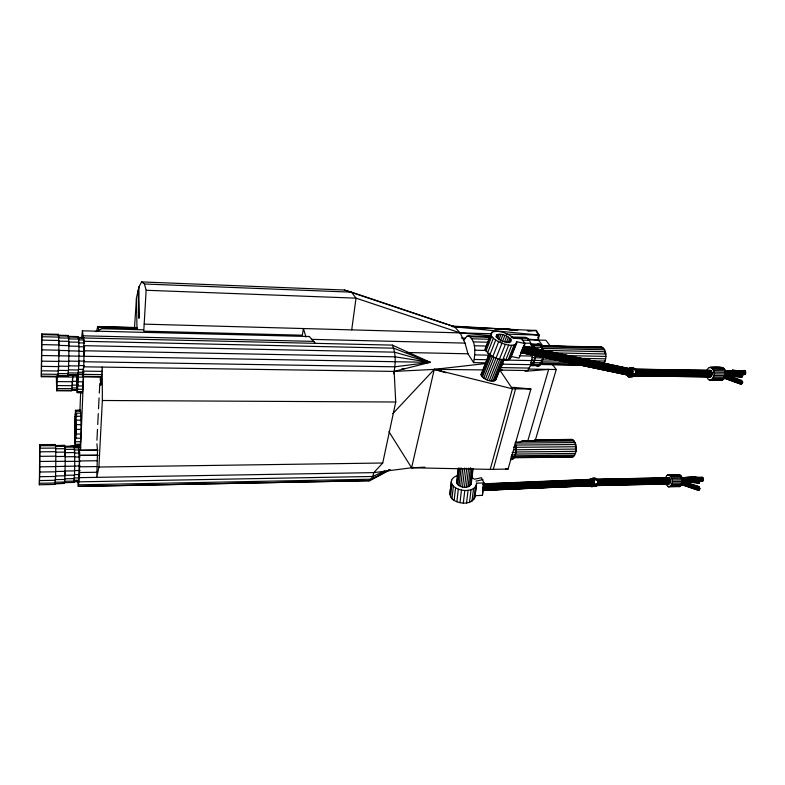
<?xml version="1.0" encoding="UTF-8"?>
<svg xmlns="http://www.w3.org/2000/svg" width="785" height="785" viewBox="0 0 785 785"><rect width="100%" height="100%" fill="white"/><g stroke="black" fill="none" stroke-linecap="round" stroke-linejoin="round"><path stroke-width="1.18" d="M39.77 472.03L39.76 444.634L55.441 444.516L55.666 448.775L65.008 448.686L65.175 461.423L74.742 461.305L74.712 466.162L55.755 466.516L55.706 471.785L39.77 472.03L39.368 484.777L39.76 444.634M72.691 374.396L72.681 377.055L41.369 376.741L41.791 333.939L58.443 334.341L58.855 345.42L68.844 345.626L68.835 350.856L78.991 351.052L78.971 356.164M77.843 482.206L78.323 486.435L79.511 472.521L79.462 450.148L97.811 449.982M81.179 429.375L80.502 410.28L75.546 410.27L74.575 426.863L75.154 445.919L80.335 445.674L81.179 429.375L76.145 429.385L75.154 445.919M84.024 356.262L83.995 345.665L394.531 352.171L430.18 362.336L394.139 371.423L83.76 366.811L82.719 376.908L101.079 377.124M100.205 378.478L100.872 385.229L102.246 367.086L102.364 400.497L98.89 467.026L96.79 477.349L97.526 450.973L96.918 443.849M510.76 357.862L516.677 343.212L516.687 341.75L524.988 343.526L519.042 358.088L510.78 356.361L509.858 359.03C501.203 361.807 489.722 357.293 485.169 349.443L491.94 332.183C499.594 329.631 508.042 333.674 514.146 338.247L521.809 338.875L524.988 343.526L520.867 352.485L630.993 375.711L520.494 352.602M74.673 430.955L75.517 412.949L76.027 429.199L75.183 443.25L74.673 430.955L76.371 430.945M76.145 429.385L75.546 410.27M78.117 374.7L77.215 389.939L76.675 374.955M41.831 361.149L58.777 361.424L58.865 350.424L58.826 340.494L41.958 340.121M58.855 355.811L58.885 350.198L41.948 349.865M78.215 377.114L83.396 377.173L82.415 392.667L77.303 392.628L78.255 373.454M54.901 483.187L55.028 484.482L55.588 475.955L64.978 475.798L65.204 461.286L55.784 461.403L55.813 456.173L39.898 456.34M472.236 477.584L474.425 479.252L481.431 477.712L484.051 482.873L483.295 488.398L594.382 483.727L594.363 482.059L594.245 481.244L483.187 485.866L482.422 495.364L475.013 495.678C473.816 504.961 460.324 504.323 454.132 500.398C447.107 496.758 451.218 488.162 451.316 482.167C451.159 478.87 454.152 476.681 456.978 475.759M78.883 361.267L68.727 361.1L68.619 366.301L58.639 366.153L58.492 370.373L68.452 370.51L68.599 365.839L78.735 365.987L78.922 356.154M697.708 489.447C697.963 491.302 699.916 489.683 699.906 488.535L681.841 482.422L681.704 478.968L702.752 477.633L702.879 481.087L681.841 482.422L682.096 481.431L681.979 484.237L679.8 486.602L668.516 486.857L666.18 484.59M522.624 348.177L522.643 347.343L632.896 370.775L632.818 372.473L632.602 373.346L522.3 349.992L522.624 348.177L632.916 371.59M709.915 380.087L711.858 379.312L713.339 377.026L725.144 377.202L725.212 374.033L725.585 375.672L724.486 378.498L721.67 380.244L709.915 380.087L708.031 379.135L706.706 376.741M77.175 376.878L72.652 376.829L71.749 390.901L56.697 390.783L57.374 376.878M39.525 483.285L55.323 482.991L55.686 471.481L65.096 471.334M57.855 376.074L58.002 376.937L58.747 361.178L68.756 361.345L68.864 350.62L58.865 350.424M55.46 479.615L64.831 479.449L65.076 471.029L74.634 470.882L74.683 466.074L80.139 465.996M57.138 385.563L72.377 385.7L72.681 377.055M57.864 375.23L58.011 376.054L67.844 376.172L68.432 369.863L78.539 370L78.843 361.022L84.633 361.12M83.76 366.811L83.838 361.218M723.996 378.115L741.138 384.238L742.738 382.177L724.869 375.652L724.997 372.443L745.524 371.246L745.387 374.465L724.869 375.652L725.105 374.877L725.144 377.202M597.11 485.434L597.925 485.464C599.563 483.972 599.495 480.194 597.356 479.223L596.266 480.126M81.601 338.266L82.415 330.789L83.867 341.289L83.926 361.738L394.855 366.811L430.18 362.336L392.412 345.125L83.681 337.972M79.893 411.507L80.678 391.911M83.573 375.927L80.521 449.913L74.457 449.982L74.114 446.037L64.527 446.322M489.281 353.299L481.077 374.926C483.57 379.557 490.311 382.226 495.286 380.47L495.865 378.861M668.516 486.857L670.233 486.425L671.548 484.482L681.979 484.237L682.096 481.431M689.878 477.859L690.996 476.711L691.536 478.595C692.017 474.699 683.146 479.056 681.439 477.486M597.522 485.562L668.781 483.933C671.195 483.158 670.939 478.497 668.594 477.761L597.356 479.223M73.535 481.293L73.721 482.471L74.477 474.64L79.923 474.552M83.681 365.83L82.739 375.014L82.503 374.249M96.938 440.238L97.487 429.356M97.732 424.518L98.272 413.636M98.517 408.799L99.067 397.916M99.312 393.079L99.793 383.404M306.013 337.099L303.393 328.532L302.353 335.205L143.763 331.142L146.147 290.264L144.42 283.993L141.653 281.913L138.955 286.829L136.492 297.819L134.461 328.218M485.169 349.443L490.988 333.282M64.478 483.413L55.038 483.648L64.478 483.413L64.821 478.791L74.34 478.624M78.323 373.032L68.246 372.895L67.853 375.289L77.843 375.407L78.52 369.362L83.131 369.421M511.231 459.147L512.369 459.048C516.599 455.742 516.079 449.305 515.411 444.516M530.601 365.27L532.946 363.955L533.947 362.327L535.488 354.938M535.458 357.774L542.798 357.921L541.405 362.788L539.138 365.525L530.591 365.722L533.035 364.348L534.085 362.65L535.694 354.948M58.011 376.054L58.335 373.552L68.256 373.68M575.807 449.991L575.876 447.391M557.193 456.723L572.834 456.988C577.701 453.082 577.583 442.838 572.187 439.472L534.83 439.747M474.827 497.69L476.583 483.177L484.051 482.873L482.422 495.364M599.465 362.905L604.342 362.994C606.501 358.176 607.286 349.394 601.438 347.068L533.496 345.459L531.121 344.007L539.648 344.546L542.504 349.629L536.4 349.492M96.604 331.584L97.634 326.511L136.747 327.551L137.581 328.552L98.184 327.522L97.634 326.511M458.195 468.174L456.585 482.382C458.234 488.201 470.058 489.487 471.324 482.971M486.406 362.847L473.61 362.621C475.053 354.084 476.75 341.504 468.674 335.921L466.889 336.274L463.66 340.376M671.548 484.482C674.953 479.694 667.427 469.842 665.464 478.614M451.571 480.185L449.942 494.687M713.339 377.026C716.607 372.453 710.14 362.621 706.892 370.363M450.551 496.738L451.934 484.198L451.316 482.167M451.983 498.681L453.377 486.131L451.934 484.198M635.585 369.146L710.239 370.402C712.741 371.285 712.643 375.642 710.474 376.888L635.32 375.878C637.901 375.122 637.989 370.186 635.585 369.146L634.672 369.519M713.771 375.495L725.585 375.672C727.793 365.702 717.411 366.458 710.288 367.272M41.791 333.939L41.369 376.741M454.132 500.398L455.555 487.838L453.377 486.131M456.948 483.56L458.695 468.164M457.753 476.613L458.018 474.248M501.527 363.789L499.849 370.108L527.775 370.54L530.925 364.672L532.426 356.076L519.209 355.801M670.969 485.611L681.39 485.375L681.586 483.658M457.802 484.688L459.686 468.086M456.87 501.762L458.312 489.192L455.555 487.838M459.068 485.679L461.109 467.889M460.677 486.464L462.738 468.665M460 502.685L461.462 490.105L458.312 489.192M456.585 482.382L457.351 480.165M462.512 486.994L464.73 468.007M464.445 487.23L466.692 468.233M463.307 503.087L464.798 490.507C469.096 490.566 474.513 489.575 476.397 485.179M466.349 487.142L468.616 468.164M77.322 390.145L71.759 390.096L72.171 387.947L77.784 387.996M468.076 486.759L470.372 467.781M466.545 502.94L468.066 490.37M469.528 486.092L471.687 468.321M471.373 478.242L471.657 475.877M472.236 471.157L472.521 468.792M470.598 485.199L472.619 468.616M471.206 484.129L473.09 468.743M469.508 502.263L471.049 489.703M542.435 345.351L538.412 340.052L539.02 335.067L536.371 330.485L498.661 328.895M471.981 501.105L473.541 488.555M473.797 499.545L475.367 487.014M475.013 495.678L476.583 483.177M83.544 374.602L77.852 374.524L78.304 372.247L84.054 372.325M351.709 329.867L356.027 298.153L351.494 292.157L344.33 290.028L141.653 281.913M740.736 376.486C741.325 378.35 742.953 376.27 742.718 375.132L738.234 374.631L742.718 375.132M393.668 373.788C395.591 364.387 396.199 354.143 392.412 345.125M73.545 480.528L73.731 481.647L74.133 480.332L78.461 480.253M79.226 451.591L79.462 450.148M627.176 374.19L632.965 376.143L634.83 375.829L635.605 374.906C638.185 370.706 632.661 364.986 628.5 368.714L629.668 370.088L633.152 368.891L635.791 370.186M78.323 486.435L369.912 480.665L372.767 476.466L373.837 472.619L382.727 463.013L395.738 402.008L394.139 371.423L434.262 369.382L482.844 369.912M58.276 335.126L58.443 334.341M590.202 482.314L591.056 482.961L590.389 484.953L593.794 486.209L595.933 486.16L597.277 485.385L598.141 482.118L595.962 478.457L592.96 478.143L589.869 479.949L590.899 481.431L590.202 482.314L594.471 484.208L597.405 483.864L598.199 482.804L597.778 481.401M79.344 477.653L373.837 472.619L411.605 467.772L490.233 469.371L512.409 388.81L499.849 370.108L503.087 363.151M597.1 483.383L597.522 484.796L598.141 482.147L596.777 485.012M393.609 373.375L394.139 371.423M68.069 336.206L68.275 335.46L58.433 335.224L58.708 337.884L68.629 338.109L68.805 346.077L78.951 346.293L78.951 351.278L84.741 351.386M493.294 469.322L515.588 388.84L514.656 387.466L511.486 387.437M538 337.687L538.657 335.342L536.263 331.172M538.039 338.58L539.02 335.067L451.983 326.609M490.233 469.371L508.062 469.077L530.915 388.987L514.656 387.466M552.247 364.211L556.251 369.529L535.135 440.836L521.691 440.935M628.108 374.798L628.863 372.541L632.533 373.778L635.595 373.572L636.37 372.659L635.124 370.716M591.439 485.522L592.116 483.531M629.256 375.338L630.012 373.081M592.606 485.954L593.274 483.952M630.502 375.76L631.258 373.503M593.794 486.209L594.471 484.208M631.768 376.035L632.533 373.778M594.932 486.278L595.609 484.286M597.11 480.685L595.962 478.457M632.965 376.143L633.731 373.886M595.933 486.16L596.61 484.168M596.728 485.856L597.405 483.864M634.005 376.074L634.771 373.817M597.493 484.1L598.131 482.147M597.277 485.385L597.954 483.393M635.84 371.384L635.457 372.512L636.046 373.189M597.522 484.796L598.199 482.804M634.83 375.829L635.595 373.572M635.507 374.317L636.272 372.1M635.379 375.426L636.37 372.659M78.019 337.285L78.264 336.588L68.266 336.353L68.609 338.894L78.686 339.12L78.814 342.849L84.584 342.976M78.019 338.139L78.255 337.471L83.956 337.599M482.392 490.154L591.674 485.169M732.248 374.955L731.532 376.8L731.1 376.221L732.503 374.779M82.906 337.844L83.161 337.158L83.789 342.652M486.661 345.714L491.94 332.183M485.944 351.17L491.714 336.412L490.91 334.724M487.554 353.014L493.353 338.237L491.714 336.412M481.077 374.926L489.408 353.721M495.992 336.961L496.885 334.704C501.978 333.262 508.503 335.823 511.329 340.288L510.79 341.799C505.697 343.3 499.074 340.71 496.297 336.186L496.885 334.704M685.236 482.903L689.887 482.804L690.152 482.127M733.426 371.962L733.7 371.256L732.758 370.785L727.764 370.912M481.519 375.956L495.718 340.072L493.353 338.237M496.571 337.678L497.896 334.302M482.432 377.055L491.067 355.163M497.543 338.669L499.309 334.165M483.776 378.144L492.421 356.233M498.809 339.934L501.036 334.312M492.803 356.586L498.652 341.789L495.718 340.072M485.434 379.155L494.108 357.234M500.271 341.455L502.94 334.724M502.223 342.103L504.902 335.372M487.308 380.009L501.939 343.261C506.296 344.674 511.378 346.44 515.794 344.35L516.677 343.212M504.559 341.818L506.786 336.206M489.261 380.647L497.984 358.735M499.466 359.177L505.363 344.389M506.237 342.81L508.484 337.187M699.356 482.912L689.632 482.186L699.16 483.03L700.063 481.146L696.599 480.852M491.155 381.029L499.898 359.137M508.062 342.741L509.858 338.247M492.872 381.127L501.615 359.255M509.485 342.672L510.829 339.306M494.275 380.931L508.68 345.096M495.286 380.47L504.029 358.657M495.826 379.763L504.127 359.069M505.726 360.07L511.653 345.322M508.15 359.785L514.087 345.066M511.231 355.242L513.508 349.619M514.41 347.372L516.687 341.75M509.858 359.03L515.794 344.35M589.123 480.165L589.928 479.125L591.733 478.703M55.293 445.576L64.704 445.281L65.155 456.772L74.712 456.664L74.703 461.443L80.158 461.374M80.502 410.28L75.331 410.624M731.738 370.903L732.797 370.157L733.445 371.59M690.545 481.637L689.946 482.255M667.397 478.634L668.594 477.761M481.136 374.033L482.716 372.885M744.543 370.746L745.524 371.246M485.258 347.971L486.219 346.842M702.133 477.486L702.752 477.633M392.834 413.646L434.262 369.382L485.022 363.622M74.114 446.037L70.385 446.272M73.908 447.067L80.561 446.812M78.529 446.95L79.432 461.649L78.588 482.225L78.157 481.146M590.899 481.431L593.99 479.635L596.992 479.939M482.795 490.389L593.892 485.483M741.197 380.784L741.668 380.421L742.738 382.177M689.868 477.692L690.741 477.3M699.906 488.535L699.003 486.69L686.188 482.785M633.77 376.152C631.886 377.693 628.108 377.987 627.264 375.181M595.864 485.797L591.566 486.857L589.643 485.169M389.988 469.832L369.912 480.665L78.598 486.376M389.694 469.685L371.433 479.213L78.873 484.816M368.332 480.734L371.54 479.066M373.689 477.957L375.829 476.838M377.968 475.73L389.752 469.607M384.866 470.863L372.767 476.466L79.128 481.843M95.319 331.564L102.089 328.719L143.527 329.798M600.231 347.382L601.438 347.068M475.906 481.156L482.932 479.615M722.053 367.488L709.297 367.468M525.724 346.97L531.847 347.107C530.925 343.457 529.767 338.678 525.675 337.452L514.028 337.53M413.97 467.379L411.605 467.772L388.909 431.642M710.239 370.402L693.351 370.5M635.32 375.878L710.474 376.888M515.735 442.279L527.785 440.895L548.666 369.401L525.087 371.295M572.187 439.472L535.566 439.845M499.849 370.108L502.223 369.912M681.292 478.605L702.32 477.28M681.498 478.654L702.536 477.329L702.948 478.153L681.89 479.488M682.165 479.184L684.5 479.036M693.832 478.448L696.167 478.3M682.018 480.145L703.085 478.821M682.087 480.871L703.154 479.537M682.077 481.548L703.134 480.214M681.988 482.088L703.046 480.754M724.526 371.648L745.043 370.461M724.781 371.923L745.308 370.736M725.144 373.13L745.681 371.933M725.203 373.886L745.75 372.698M725.183 374.631L745.721 373.434M725.065 375.24L745.593 374.052M527.304 330.848L535.468 330.475M528.374 330.858L536.371 330.485M424.93 467.203L411.605 467.772L434.262 369.382L441.474 370.118M483.589 483.796L590.86 479.37M482.697 484.08L591.134 479.586M482.883 484.512L591.399 480.008M483.05 485.12L591.625 480.606M483.275 486.7L594.363 482.059M483.315 487.563L594.412 482.912M483.236 489.143L591.841 484.571M485.856 489.565L488.29 489.457M504.088 488.8L507.738 488.643M523.536 487.976L525.97 487.868M541.768 487.2L544.201 487.102M559.999 486.435L562.433 486.327M579.448 485.611L581.881 485.513M482.971 490.174L592.675 485.532M482.598 490.38L593.637 485.699M671.931 483.099L682.361 482.863C683.136 479.9 681.635 473.198 677.514 475.092L667.142 475.298M597.925 485.464L669.222 483.845M667.642 486.464L680.654 486.17M598.769 480.842L670.145 479.331M672.019 479.969L682.459 479.743M598.945 481.617L670.341 480.077M599.024 482.432L670.419 480.881M672.097 481.558L682.528 481.323L681.841 479.085L682.361 482.863L682.047 479.831M598.984 483.256L670.39 481.686M598.847 484.021L670.233 482.432M598.612 484.669L669.978 483.06M598.298 485.159L669.634 483.54M667.976 474.856L679.251 474.631M669.733 475.21L680.134 475.003L681.321 478.143L680.948 475.769L670.537 475.975M671.214 477.074L681.635 476.868M597.768 479.341L669.046 477.869M680.732 477.623L691.202 477.408M598.16 479.664L669.468 478.183M682.332 477.918L691.644 477.722M671.724 478.438L691.801 477.918M598.494 480.185L669.84 478.683M39.613 480.567L55.47 480.283M74.143 481.097L64.655 481.274L64.311 482.647L73.937 482.412M73.937 481.578L79.324 481.48M73.731 481.647L78.029 481.568M55.323 482.216L64.664 482.049M39.368 484.777L55.176 484.423M64.959 475.298L74.506 475.141L74.604 470.578L80.06 470.5M39.692 476.721L55.598 476.456M74.32 477.967L79.756 477.869M679.8 486.602L678.024 486.219M79.511 472.521L96.997 472.246M513.459 457.086L573.884 456.311M513.724 457.763L572.834 456.988M511.123 458.303L513.459 458.263M39.829 466.82L55.774 466.604L55.813 461.266L39.878 461.462M79.609 466.82L97.114 466.584M98.89 467.026L382.727 463.013M515.392 452.003L576.004 451.326M80.119 456.958L74.673 457.017L74.487 449.295L64.988 449.383M512.154 452.494L515.666 452.454M514.95 454.093L575.523 453.387M511.653 454.898L515.166 454.849M79.638 460.962L97.124 460.746M514.293 455.83L574.797 455.084M510.907 456.88L514.41 456.831M513.449 447.116L515.794 447.097M39.898 451.817L55.764 451.669L55.784 456.527L65.184 456.419M515.5 447.322L576.121 446.743M65.126 452.121L55.745 452.209L55.686 448.078L39.868 448.215M65.096 452.66L74.624 452.562M80.021 453.053L74.585 453.102L74.457 449.982M513.537 449.834L576.21 449.059M97.929 455.163L79.589 455.359L97.968 455.398M39.829 445.762L55.578 445.644M75.37 445.713L80.335 445.674M64.87 446.361L55.558 446.429L55.431 445.35M515.804 443.064L575.12 442.573M74.32 447.067L64.851 447.146L64.694 446.106M74.977 447.058L80.335 447.008M80.776 447.803L74.3 447.852L74.114 446.861M515.166 445.066L575.748 444.526M79.471 450.423L97.84 450.256M75.772 441.749L80.776 441.719M534.644 440.248L573.266 439.963M75.576 444.29L80.57 444.251M521.083 441.425L574.267 441.013M76.066 434.026L81.1 434.007M74.693 434.674L76.39 434.664M74.761 437.961L76.469 437.951M75.939 438.246L80.963 438.216M74.752 423.213L76.449 423.203M76.174 424.665L81.198 424.656M74.693 427.05L76.39 427.04M76.047 416.266L81.061 416.266M74.997 416.737L76.694 416.737M74.86 419.69L76.557 419.69M76.135 420.181L81.159 420.181M308.348 336.51L309.251 336.51L315.344 343.339M75.743 411.144L80.718 411.154M75.919 413.175L80.914 413.185M75.154 414.529L76.871 414.539M102.364 400.497L395.738 402.008M57.001 388.536L72.181 388.663M77.744 389.262L82.896 389.311M71.965 389.645L77.548 389.694M56.844 390.312L71.965 390.439M77.529 391.548L82.66 391.587M76.537 376.339L77.087 392.461L82.415 392.667M57.276 381.579L72.554 381.745M76.685 381.726L83.279 381.844M530.915 388.987L512.409 388.81L434.262 369.382L445.978 372.747M76.763 385.003L78.52 385.023M72.357 385.101L76.861 385.15M77.941 385.935L83.112 385.984M58.169 375.485L68.05 375.613M83.004 376.329L101.363 376.555M41.458 376.152L58.169 376.358M76.655 377.958L78.402 377.977M72.524 381.314L77.048 381.363M711.858 379.312L723.642 379.479M83.544 371.119L101.962 371.374M41.654 370.795L58.512 371.02M708.933 379.822L721.67 380.244M710.916 379.911L722.691 380.068L720.738 379.557M78.078 374.003L83.799 374.082M83.279 374.366L101.638 374.602M41.556 374.131L58.345 374.347M68.05 374.739L78.078 374.867M637.155 373.532L711.966 374.68M78.706 365.525L84.486 365.614M636.949 374.327L711.73 375.456M636.635 375.004L711.396 376.113M41.752 366.359L58.659 366.615M654.003 375.632L672.333 375.897M706.559 376.408L709.964 376.957M636.242 375.505L710.965 376.604M712.692 378.331L724.486 378.498L724.084 376.79M635.124 369.225L710.749 370.549M713.536 370.589L733.268 370.932M646.899 369.725L671.352 370.137M725.468 371.119L733.7 371.256M636.468 369.666L711.21 370.912M501.497 367.606L529.502 368.077M636.821 370.235L711.593 371.462M528.256 369.068L556.251 369.529M637.077 370.952L711.877 372.168M713.869 372.159L725.683 372.355M637.224 371.786L712.034 372.973M401.861 368.862L404.147 368.901M637.253 372.659L712.064 373.837M713.957 373.827L725.762 374.013L725.075 372.463M540.983 361.807L570.224 362.356M530.66 362.268L533.947 362.327M534.085 362.65L541.405 362.788M540.06 363.298L577.78 363.985M530.758 363.916L532.946 363.955M540.227 364.23L581.597 364.937M41.899 355.517L430.18 362.336L393.628 348.177L83.867 341.289M426.549 362.268L430.18 362.336L395.061 356.832L84.044 350.767M533.035 364.348L581.557 365.28M711.279 367.527L723.054 367.733M502.851 364.181L530.925 364.672M712.191 368.194L723.976 368.4M531.847 365.398L539.138 365.525M712.957 369.244L724.751 369.441M543.426 357.587L548.303 357.685M577.603 358.274L605.677 358.843M531.975 357.587L535.262 357.656M541.719 359.854L558.792 360.187M591.723 360.825L605.147 361.08M531.455 360.109L534.742 360.178M534.909 360.403L542.239 360.55M474.297 359.481L486.553 359.707M502.488 360.021L531.916 360.58M474.739 350.198L486.749 350.463M58.797 341.141L68.756 341.357L68.844 345.626M68.727 341.995L78.843 342.221L78.951 346.293M550.874 352.799L553.307 352.858M555.751 352.907L605.804 353.996M41.968 344.605L58.875 344.968M566.829 355.605L605.902 356.419M406.669 352.514L467.958 353.799L465.034 343.104L460.118 332.869L454.417 326.678L351.494 292.157L144.42 283.993M78.912 346.735L84.692 346.852M474.758 354.879L489.173 355.183M41.87 334.606L58.6 335.009M83.406 335.813L314.186 341.406M541.679 346.842L603.753 348.314M58.581 335.872L68.462 336.108L68.629 338.109M474.248 345.753L486.504 346.038M533.496 345.459L534.457 347.196L541.778 347.363M532.112 347.461L534.3 347.51L533.378 345.851L531.102 344.458M68.452 336.971L78.49 337.207L78.686 339.12M41.919 336.716L58.728 337.099M542.533 348.354L604.685 349.806M78.255 337.471L78.471 338.06L83.053 338.168M84.407 340.023L78.657 339.895L78.471 338.06M541.954 350.306L605.392 351.739M82.219 330.799L309.251 336.51M473.306 341.867L487.995 342.231M523.467 343.114L530.807 343.29M532.358 344.37L539.648 344.546M311.537 339.355L465.034 343.104M540.669 345.891L602.644 347.382M531.2 345.802L533.378 345.851M548.156 346.136L566.319 346.568M580.851 346.921L599.014 347.353M468.674 335.921L490.507 336.51M511.123 337.059L525.675 337.452M466.889 336.274L470.519 336.373M485.022 336.755L489.85 336.883M97.772 326.766L136.953 327.806L136.492 297.819M470.421 336.785L489.889 337.305M511.791 337.884L527.608 338.296M461.384 338.06L464.955 338.149M527.53 339.777L545.869 340.248L550.619 346.421M472.001 338.806L489.094 339.248M522.045 340.101L529.365 340.288M725.507 370.687L732.228 370.854M144.263 324.136L491.685 333.753M506.246 334.155L539.02 335.067M480.391 328.365L485.797 328.522M495.011 328.797L503.764 329.288M480.214 328.385L485.11 328.542M494.756 328.876L516.569 330.053M146.147 290.264L356.027 298.153L460.118 332.869L490.233 335.637M499.957 328.974L516.589 330.092M452.523 326.099L510.584 329.376L454.417 326.678L448.353 324.823M505.658 468.88L508.062 469.077M509.494 329.749L514.263 330.142M690.672 476.652L700.485 477.8M692.655 477.045L700.21 477.496M691.271 477.005L699.337 477.702M692.38 477.466L694.676 477.663M691.467 477.515L697.227 478.006M691.556 478.163L695.01 478.457M689.358 481.882L691.654 482.078M695.108 482.373L699.16 483.03M527.569 339.061L538.412 340.052M733.347 370.922L737.841 371.403M732.434 370.147L739.539 370.863M733.121 370.422L737.615 370.903M732.062 370.412L736.556 370.883M733.622 374.896L742.6 375.868M732.268 375.436L742.365 376.525M730.884 375.897L742.041 377.016M731.198 376.172L741.658 377.271M511.82 329.455L517.796 330.132M461.462 490.105L464.798 490.507M522.005 350.836L629.894 373.65M521.652 351.562L629.501 374.347M521.269 352.122L630.257 375.132M521.083 352.406L550.952 358.706M553.337 359.216L580.812 365.015M583.196 365.516L610.671 371.315M613.065 371.815L626.204 374.592M524.154 346.156L629.766 368.675M523.801 346.263L628.991 368.665M523.566 346.342L630.11 369.019M523.752 346.882L630.355 369.558M522.506 349.08L632.818 372.473M668.781 483.933L667.525 483.001M536.626 365.437L537.872 365.849M344.33 290.028L447.205 324.44M684.353 481.725L699.003 486.69M681.596 483.099L699.67 489.212M681.252 483.678L699.317 489.781M680.84 484.08L698.905 490.183M680.938 484.247L697.845 489.958M680.428 484.257L698.483 490.36M726.076 374.71L741.668 380.421M727.832 375.897L740.078 380.372M724.604 376.378L742.473 382.903M724.221 377.016L742.08 383.531M729.108 379.351L739.127 383.011M723.76 377.487L741.619 384.002M723.691 377.83L741.138 384.238M498.652 341.789L501.939 343.261M719.766 379.302L720.679 379.979M740.716 384.208L740.245 383.414M627.176 375.367L626.499 374.69L628.334 376.741M633.946 368.136L635.124 369.5M636.184 371.07L634.614 368.822M633.053 367.694L634.231 369.058M631.974 367.527L633.152 368.891M630.806 367.655L631.984 369.019M629.619 368.057L630.797 369.421M628.069 375.809L629.236 377.183M596.61 479.036L598.042 481.284M595.089 478.104L596.129 479.586M594.068 477.996L595.108 479.488M592.96 478.143L593.99 479.635M591.841 478.546L592.871 480.027M590.781 479.154L591.812 480.646M467.85 353.633L473.61 362.621M574.826 444.124L575.307 445.016M724.81 372.09L725.762 374.013M698.356 482.157L698.552 482.667M681.723 479.203L682.528 481.323L681.871 479.399M78.264 336.588L78.49 337.207M604.793 352.661L605.196 353.76M534.457 347.196L535.174 349.462M82.719 376.908L82.396 375.446M68.275 335.46L68.462 336.108M77.636 373.788L77.852 374.524M77.617 374.631L77.843 375.407M680.919 483.58L681.39 485.375M594.068 480.508L594.245 481.244M67.647 375.348L67.844 376.172M724.938 372.679L725.585 375.672L725.183 373.189M79.893 444.879L80.109 445.88M632.749 370.069L632.896 370.775M725.016 372.384L725.585 375.672M56.697 390.783L56.334 375.917M98.184 327.522L98.674 330.828M64.135 482.235L64.301 483.472M78.726 445.046L78.863 447.313M77.391 445.056L77.538 447.381M138.17 290.372L138.974 318.357L138.955 286.829M681.939 482.167L681.979 484.237M515.146 442.701A10.735 4.553 89 0 1 515.529 454.289A10.735 4.553 89 0 1 511.221 459.568M537.097 344.124A11.284 5.053 -88.5 0 1 542.69 349.403M542.994 358.048A11.284 5.053 -88.5 0 1 536.567 365.869M636.262 372.041L635.605 374.906L636.272 372.061"/></g></svg>
